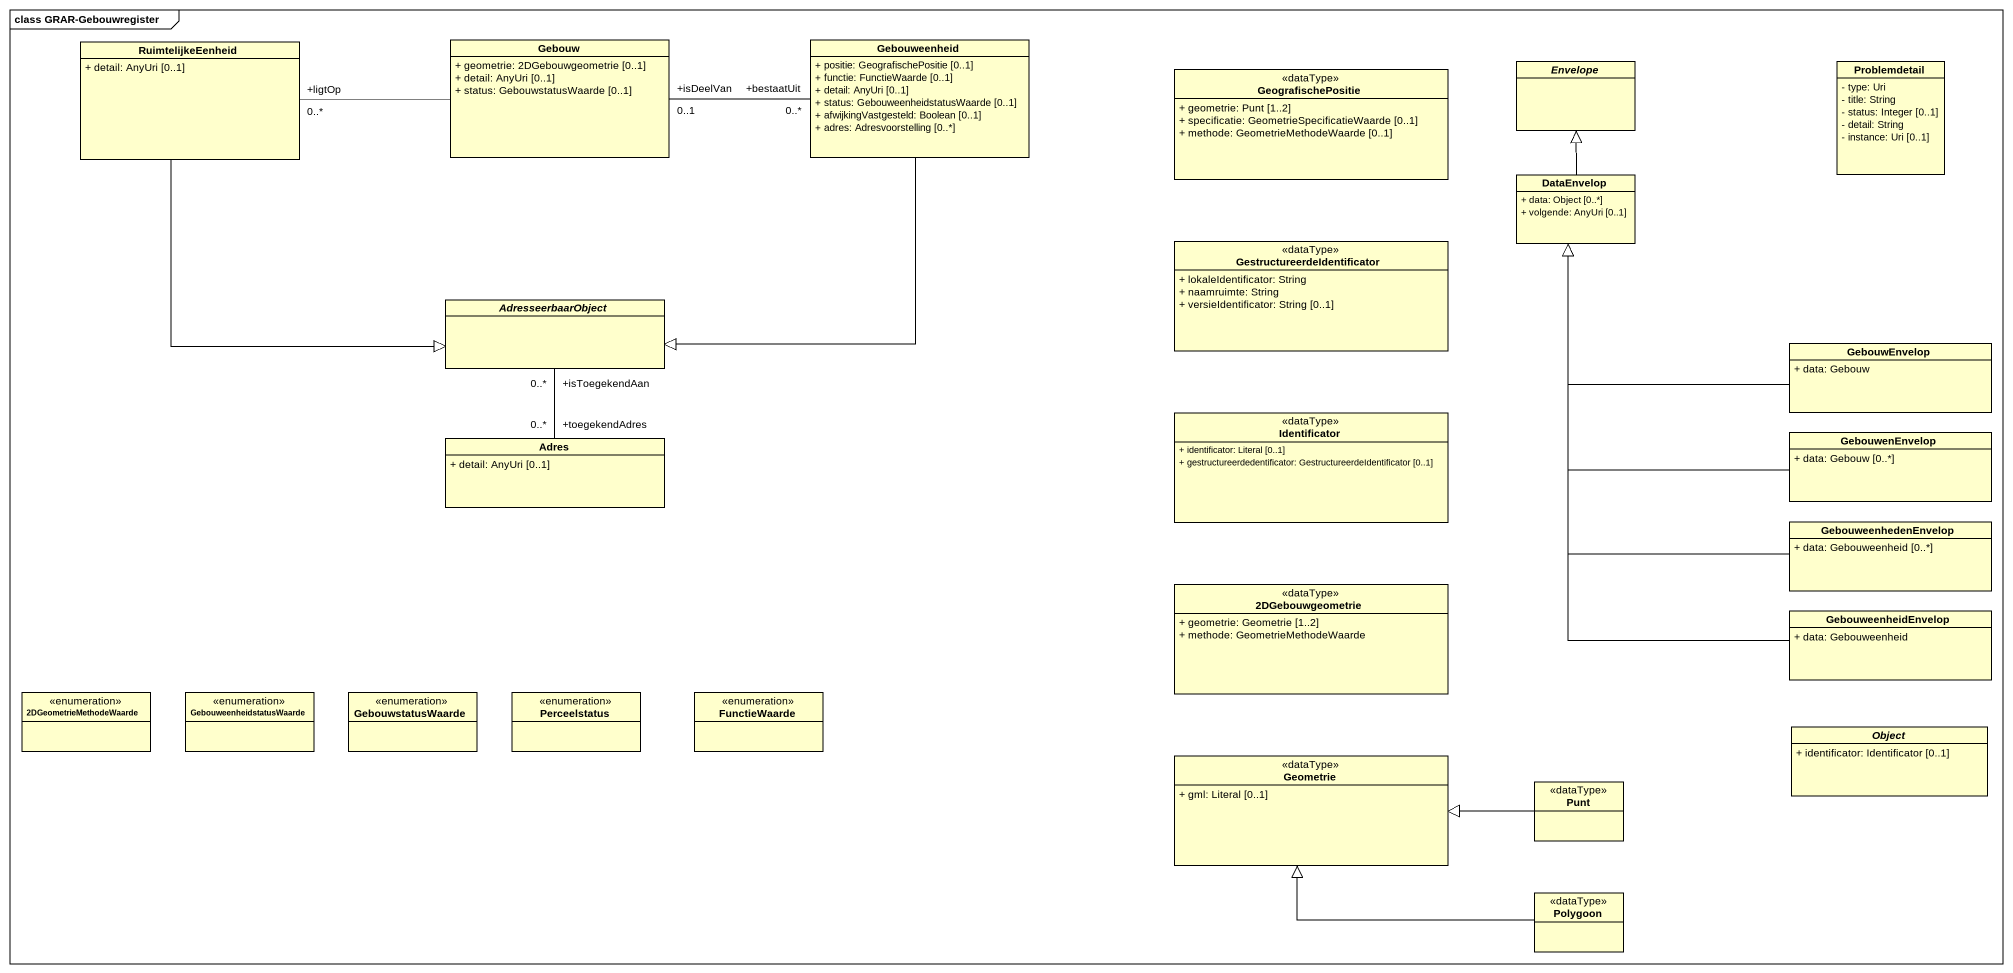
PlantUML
@startuml
mainframe class GRAR-Gebouwregister
hide circle
hide empty members
skinparam classAttributeIconSize 0
class RuimtelijkeEenheid {
  + detail: AnyUri [0..1]
}
class Gebouw {
  + geometrie: 2DGebouwgeometrie [0..1]
  + detail: AnyUri [0..1]
  + status: GebouwstatusWaarde [0..1]
}
class Gebouweenheid {
  + positie: GeografischePositie [0..1]
  + functie: FunctieWaarde [0..1]
  + detail: AnyUri [0..1]
  + status: GebouweenheidstatusWaarde [0..1]
  + afwijkingVastgesteld: Boolean [0..1]
  + adres: Adresvoorstelling [0..*]
}
class GeografischePositie <<dataType>> {
  + geometrie: Punt [1..2]
  + specificatie: GeometrieSpecificatieWaarde [0..1]
  + methode: GeometrieMethodeWaarde [0..1]
}
abstract class Envelope
class Problemdetail {
  - type: Uri
  - title: String
  - status: Integer [0..1]
  - detail: String
  - instance: Uri [0..1]
}
class DataEnvelop {
  + data: Object [0..*]
  + volgende: AnyUri [0..1]
}
class GestructureerdeIdentificator <<dataType>> {
  + lokaleIdentificator: String
  + naamruimte: String
  + versieIdentificator: String [0..1]
}
abstract class AdresseerbaarObject
class GebouwEnvelop {
  + data: Gebouw
}
class Adres {
  + detail: AnyUri [0..1]
}
class Identificator <<dataType>> {
  + identificator: Literal [0..1]
  + gestructureerdedentificator: GestructureerdeIdentificator [0..1]
}
class GebouwenEnvelop {
  + data: Gebouw [0..*]
}
class GebouweenhedenEnvelop {
  + data: Gebouweenheid [0..*]
}
class "2DGebouwgeometrie" as c2DGebouwgeometrie <<dataType>> {
  + geometrie: Geometrie [1..2]
  + methode: GeometrieMethodeWaarde
}
class GebouweenheidEnvelop {
  + data: Gebouweenheid
}
enum "2DGeometrieMethodeWaarde" as e2DGeometrieMethodeWaarde
enum GebouweenheidstatusWaarde
enum GebouwstatusWaarde
enum Perceelstatus
enum FunctieWaarde
class Geometrie <<dataType>> {
  + gml: Literal [0..1]
}
abstract class "Object" as Object_ {
  + identificator: Identificator [0..1]
}
class Punt <<dataType>>
class Polygoon <<dataType>>
RuimtelijkeEenheid --|> AdresseerbaarObject
Gebouw -left- "+ligtOp\n0..*" RuimtelijkeEenheid
Gebouw "+isDeelVan\n0..1" -right- "+bestaatUit\n0..*" Gebouweenheid
Gebouweenheid --|> AdresseerbaarObject
DataEnvelop -up-|> Envelope
GebouwEnvelop -left-|> DataEnvelop
Adres "+toegekendAdres\n0..*" -up- "+isToegekendAan\n0..*" AdresseerbaarObject
GebouwenEnvelop -up-|> DataEnvelop
GebouweenhedenEnvelop -up-|> DataEnvelop
GebouweenheidEnvelop -up-|> DataEnvelop
Punt -left-|> Geometrie
Polygoon -left-|> Geometrie
@enduml
